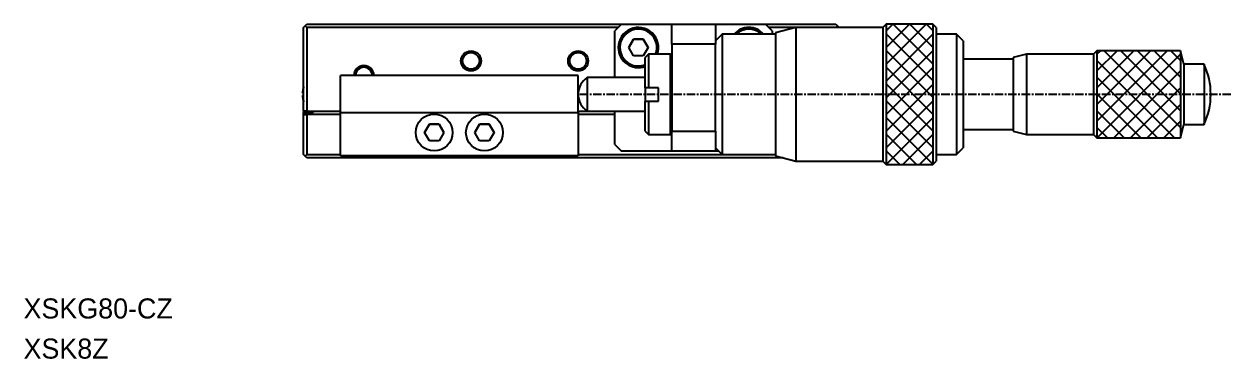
# Model space of a CAD drawing. Extents: x 368 to 746, y 16 to 285.
# Drawn here: x 369 to 549.2, y 16.2 to 66.2 of the extents above; entities that cross this region are included whole.
import ezdxf

# ---------------------------------------------------------------- set-up
doc = ezdxf.new("R2010")
doc.units = 0
doc.linetypes.add('CENTER', pattern=[2, 1.25, -0.25, 0.25, -0.25])
doc.layers.get('0').update_dxf_attribs({"linetype": 'CONTINUOUS'})
doc.layers.add('CENTER', color=1, linetype='CENTER')

msp = doc.modelspace()

# ---------------------------------------------------------------- linework, layer by layer
at = {"color": 7, "linetype": 'CONTINUOUS'}
for p, q in [((410.74, 65.7), (410.99, 65.95)), ((410.74, 53.2), (410.74, 65.7)), ((410.99, 65.95), (411.24, 66.2)), ((410.99, 65.95), (411.24, 65.7)), ((411.24, 66.2), (458.24, 66.2)), ((457.74, 65.7), (411.24, 65.7)), ((411.24, 65.7), (411.24, 53.2)), ((458.24, 66.2), (457.24, 65.2)), ((457.24, 58.2), (457.24, 65.2)), ((458.24, 66.2), (465.74, 66.2)), ((465.74, 63.2), (465.74, 66.2)), ((465.74, 66.2), (472.24, 66.2)), ((472.24, 66.2), (479.74, 66.2)), ((472.24, 66.2), (472.24, 63.2)), ((479.74, 66.2), (490.24, 66.2)), ((480.74, 65.2), (479.74, 66.2)), ((484.24, 65.7), (480.24, 65.7)), ((480.74, 65.2), (480.74, 64.7)), ((484.24, 65.7), (481.24, 64.9)), ((481.24, 64.9), (481.24, 55.62)), ((497.24, 65.7), (484.24, 65.7)), ((484.24, 65.7), (484.24, 55.61)), ((490.24, 66.2), (490.49, 65.95)), ((490.24, 65.7), (490.49, 65.95)), ((490.49, 65.95), (490.74, 65.7)), ((497.74, 66.2), (497.24, 65.7)), ((497.24, 65.7), (497.24, 55.61)), ((504.74, 66.2), (497.74, 66.2)), ((497.74, 66.2), (497.74, 55.61)), ((505.24, 65.7), (504.74, 66.2)), ((504.74, 66.2), (504.74, 55.61)), ((505.24, 65.7), (505.24, 55.61)), ((460.02, 63.95), (459.3, 62.7)), ((459.3, 62.7), (460.02, 63.95)), ((461.46, 63.95), (460.02, 63.95)), ((460.02, 63.95), (461.46, 63.95)), ((462.19, 62.7), (461.46, 63.95)), ((461.46, 63.95), (462.19, 62.7)), ((465.74, 63.2), (465.74, 50.2)), ((472.24, 63.2), (465.74, 63.2)), ((473.24, 64.7), (472.24, 63.7)), ((472.24, 55.7), (472.24, 63.2)), ((481.24, 64.7), (473.24, 64.7)), ((473.24, 64.7), (473.24, 55.62)), ((508.24, 64.7), (505.24, 64.7)), ((509.24, 63.7), (508.24, 64.7)), ((508.24, 64.7), (508.24, 55.62)), ((509.24, 63.7), (509.24, 55.63)), ((460.02, 61.45), (459.3, 62.7)), ((461.46, 61.45), (460.02, 61.45)), ((462.19, 62.7), (461.46, 61.45)), ((462.24, 61.7), (461.74, 61.2)), ((465.54, 61.7), (462.24, 61.7)), ((462.24, 61.7), (462.24, 56.7)), ((465.74, 61.5), (465.54, 61.7)), ((465.54, 49.7), (465.54, 61.7)), ((518.74, 61.7), (516.74, 61.2)), ((528.74, 61.7), (518.74, 61.7)), ((518.74, 61.7), (518.74, 55.65)), ((529.24, 62.2), (528.74, 61.7)), ((528.74, 61.7), (528.74, 55.65)), ((541.74, 62.2), (529.24, 62.2)), ((529.24, 62.2), (529.24, 55.65)), ((542.24, 60.2), (541.74, 62.2)), ((541.74, 62.2), (541.74, 55.65)), ((461.74, 56.7), (461.74, 61.2)), ((516.74, 60.95), (509.24, 60.95)), ((516.74, 61.2), (516.74, 55.65)), ((545.23, 60.2), (542.24, 60.2)), ((542.24, 60.2), (542.24, 55.66)), ((545.23, 60.2), (545.23, 55.66)), ((451.74, 58.5), (416.24, 58.5)), ((416.24, 53), (416.24, 58.5)), ((451.74, 53), (451.74, 58.5)), ((461.74, 58.2), (453.08, 58.2)), ((453.08, 58.2), (453.08, 55.68)), ((410.55, 55.88), (410.67, 55.88)), ((410.67, 56.59), (410.67, 56.59)), ((410.67, 55.88), (410.67, 55.52)), ((461.74, 56.7), (461.74, 55.66)), ((462.24, 56.7), (461.74, 56.7)), ((463.74, 56.7), (462.24, 56.7)), ((463.74, 54.7), (463.74, 56.7)), ((410.67, 55.52), (410.55, 55.52)), ((410.67, 54.82), (410.67, 54.82)), ((453.08, 55.68), (453.08, 53.2)), ((461.74, 55.66), (461.74, 54.7)), ((461.74, 54.7), (462.24, 54.7)), ((461.74, 50.2), (461.74, 54.7)), ((462.24, 54.7), (463.74, 54.7)), ((462.24, 54.7), (462.24, 49.7)), ((472.24, 50.2), (472.24, 55.7)), ((473.24, 55.62), (473.24, 46.7)), ((481.24, 55.62), (481.24, 46.5)), ((484.24, 55.61), (484.24, 45.7)), ((497.24, 55.61), (497.24, 45.7)), ((497.74, 55.61), (497.74, 45.2)), ((504.74, 55.61), (504.74, 45.2)), ((505.24, 55.61), (505.24, 45.7)), ((508.24, 55.62), (508.24, 46.7)), ((509.24, 55.63), (509.24, 47.7)), ((516.74, 55.65), (516.74, 50.2)), ((518.74, 55.65), (518.74, 49.7)), ((528.74, 55.65), (528.74, 49.7)), ((529.24, 55.65), (529.24, 49.2)), ((541.74, 55.65), (541.74, 49.2)), ((542.24, 55.66), (542.24, 51.2)), ((545.23, 55.66), (545.23, 51.2)), ((410.74, 53.2), (410.74, 53)), ((411.24, 53.2), (410.74, 53.2)), ((410.74, 52.7), (410.74, 53)), ((410.74, 53), (412.14, 53)), ((410.74, 52.7), (411.24, 52.7)), ((410.74, 46.7), (410.74, 52.7)), ((411.24, 53.2), (416.24, 53.2)), ((416.24, 52.7), (411.24, 52.7)), ((411.24, 52.7), (411.24, 46.7)), ((412.14, 53.2), (412.14, 53)), ((416.24, 46.5), (416.24, 53)), ((416.24, 53), (451.74, 53)), ((451.74, 53.2), (453.08, 53.2)), ((451.74, 53), (451.74, 46.5)), ((457.24, 52.7), (451.74, 52.7)), ((453.08, 53.2), (461.74, 53.2)), ((457.24, 48.2), (457.24, 53.2)), ((429.52, 51.25), (428.8, 50)), ((428.8, 50), (429.52, 51.25)), ((430.96, 51.25), (429.52, 51.25)), ((429.52, 51.25), (430.96, 51.25)), ((431.69, 50), (430.96, 51.25)), ((430.96, 51.25), (431.69, 50)), ((437.02, 51.25), (436.3, 50)), ((436.3, 50), (437.02, 51.25)), ((438.46, 51.25), (437.02, 51.25)), ((437.02, 51.25), (438.46, 51.25)), ((439.19, 50), (438.46, 51.25)), ((438.46, 51.25), (439.19, 50)), ((541.74, 49.2), (542.24, 51.2)), ((542.24, 51.2), (545.23, 51.2)), ((429.52, 48.75), (428.8, 50)), ((430.96, 48.75), (429.52, 48.75)), ((431.69, 50), (430.96, 48.75)), ((437.02, 48.75), (436.3, 50)), ((438.46, 48.75), (437.02, 48.75)), ((439.19, 50), (438.46, 48.75)), ((461.74, 50.2), (462.24, 49.7)), ((462.24, 49.7), (465.54, 49.7)), ((465.54, 49.7), (465.74, 49.9)), ((465.74, 47.2), (465.74, 50.2)), ((465.74, 50.2), (472.24, 50.2)), ((472.24, 50.2), (472.24, 47.2)), ((509.24, 50.45), (516.74, 50.45)), ((516.74, 50.2), (518.74, 49.7)), ((518.74, 49.7), (528.74, 49.7)), ((528.74, 49.7), (529.24, 49.2)), ((529.24, 49.2), (541.74, 49.2)), ((457.24, 48.2), (458.24, 47.2)), ((465.74, 47.2), (458.24, 47.2)), ((472.24, 47.2), (465.74, 47.2)), ((472.24, 47.7), (473.24, 46.7)), ((472.74, 47.2), (472.24, 47.2)), ((508.24, 46.7), (509.24, 47.7)), ((410.99, 46.45), (410.74, 46.7)), ((410.99, 46.45), (411.24, 46.7)), ((411.24, 46.2), (410.99, 46.45)), ((411.24, 46.7), (416.24, 46.7)), ((482.37, 46.2), (411.24, 46.2)), ((451.74, 46.5), (416.24, 46.5)), ((451.74, 46.7), (473.24, 46.7)), ((473.24, 46.7), (481.24, 46.7)), ((481.24, 46.5), (484.24, 45.7)), ((484.24, 45.7), (497.24, 45.7)), ((497.24, 45.7), (497.74, 45.2)), ((497.74, 45.2), (504.74, 45.2)), ((504.74, 45.2), (505.24, 45.7)), ((505.24, 46.7), (508.24, 46.7))]:
    msp.add_line(p, q, dxfattribs=at)
at = {"color": 3, "linetype": 'CONTINUOUS'}
for p, q in [((497.74, 60.2), (503.75, 66.2)), ((497.74, 62.7), (501.25, 66.2)), ((497.74, 65.2), (498.75, 66.2)), ((498.8, 66.2), (504.74, 60.26)), ((501.3, 66.2), (504.74, 62.76)), ((503.8, 66.2), (504.74, 65.26)), ((497.74, 64.76), (504.74, 57.76)), ((497.74, 57.7), (504.74, 64.7)), ((497.74, 62.26), (504.74, 55.26)), ((497.74, 55.2), (504.74, 62.2)), ((529.24, 51.7), (539.75, 62.2)), ((529.24, 54.2), (537.25, 62.2)), ((529.24, 56.7), (534.75, 62.2)), ((529.24, 59.2), (532.25, 62.2)), ((529.24, 61.7), (529.75, 62.2)), ((529.25, 49.2), (541.74, 61.7)), ((530.3, 62.2), (541.74, 50.76)), ((532.8, 62.2), (541.74, 53.26)), ((535.3, 62.2), (541.74, 55.76)), ((537.8, 62.2), (541.74, 58.26)), ((540.3, 62.2), (541.74, 60.76)), ((497.74, 59.76), (504.74, 52.76)), ((497.74, 52.7), (504.74, 59.7)), ((529.24, 60.76), (540.8, 49.2)), ((529.24, 58.26), (538.3, 49.2)), ((531.75, 49.2), (541.74, 59.2)), ((497.74, 57.26), (504.74, 50.26)), ((497.74, 50.2), (504.74, 57.2)), ((534.25, 49.2), (541.74, 56.7)), ((497.74, 54.76), (504.74, 47.76)), ((497.74, 47.7), (504.74, 54.7)), ((529.24, 55.76), (535.8, 49.2)), ((536.75, 49.2), (541.74, 54.2)), ((529.24, 53.26), (533.3, 49.2)), ((497.74, 52.26), (504.74, 45.26)), ((497.75, 45.2), (504.74, 52.2)), ((529.24, 50.76), (530.8, 49.2)), ((539.25, 49.2), (541.74, 51.7)), ((497.74, 49.76), (502.3, 45.2)), ((500.25, 45.2), (504.74, 49.7)), ((497.74, 47.26), (499.8, 45.2)), ((502.75, 45.2), (504.74, 47.2))]:
    msp.add_line(p, q, dxfattribs=at)
for centre in [(435.74, 60.7), (451.74, 60.7)]:
    msp.add_circle(centre, 1.5, dxfattribs=at)
at = {"color": 7, "linetype": 'CONTINUOUS'}
for centre, radius in [((435.74, 60.7), 1.25), ((451.74, 60.7), 1.25), ((430.24, 50), 2.75), ((437.74, 50), 2.75)]:
    msp.add_circle(centre, radius, dxfattribs=at)
for centre, radius, start, end in [((460.74, 62.7), 3, 340.5288, 180), ((460.74, 62.7), 2.75, 338.6763, 270), ((477.24, 62.7), 3, 41.8103, 138.1897), ((477.24, 62.7), 2.75, 46.6582, 133.3418), ((460.74, 62.7), 3, 180, 289.4712), ((419.74, 58.5), 1.25, 0, 180), ((460.74, 62.7), 2.75, 270, 291.3237), ((535.74, 55.7), 10.5, 0, 25.3769), ((454.74, 55.7), 3, 123.5573, 180), ((413.74, 55.7), 3.19, 163.8933, 176.7703), ((413.74, 55.7), 3.2, 159.6359, 163.8775), ((413.74, 55.7), 3.19, 183.2297, 196.1067), ((413.74, 55.7), 3.2, 196.1225, 200.3641), ((454.74, 55.7), 3, 180, 236.4427), ((535.74, 55.7), 10.5, 334.6231, 0)]:
    msp.add_arc(centre, radius, start, end, dxfattribs=at)
at = {"color": 3, "linetype": 'CONTINUOUS'}
msp.add_arc((419.74, 58.5), 1.5, 0, 180, dxfattribs=at)
at = {"layer": 'CENTER', "color": 1, "linetype": 'CENTER'}
msp.add_line((549.24, 55.7), (451.74, 55.7), dxfattribs=at)

# ---------------------------------------------------------------- texts
at = {"color": 7, "linetype": 'CONTINUOUS'}
for s, p in [('XSKG80-CZ', (368.9, 22.2)), ('XSK8Z', (368.9, 16.2))]:
    msp.add_text(s, height=3, dxfattribs=at).set_placement(p)

doc.saveas('drawing.dxf')
